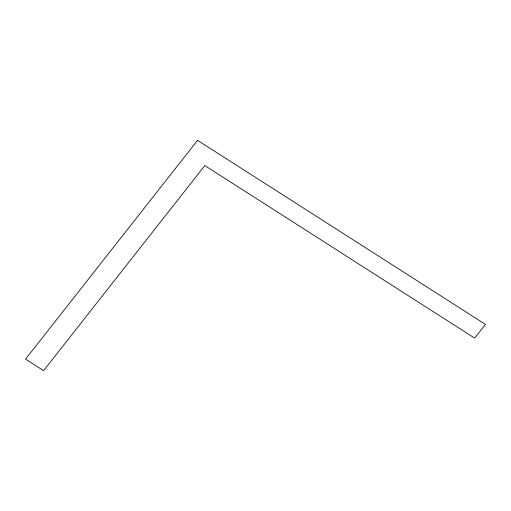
<?xml version="1.0" encoding="UTF-8"?>
<svg xmlns="http://www.w3.org/2000/svg" width="511" height="511" viewBox="0 0 511 511"><rect width="100%" height="100%" fill="white"/><g stroke="black" fill="none" stroke-linecap="round" stroke-linejoin="round"><path stroke-width="0.77" d="M197.565 140.34L25.55 359.124L43.588 370.66L204.828 165.583L474.668 338.122L485.45 324.415L197.565 140.34"/></g></svg>
